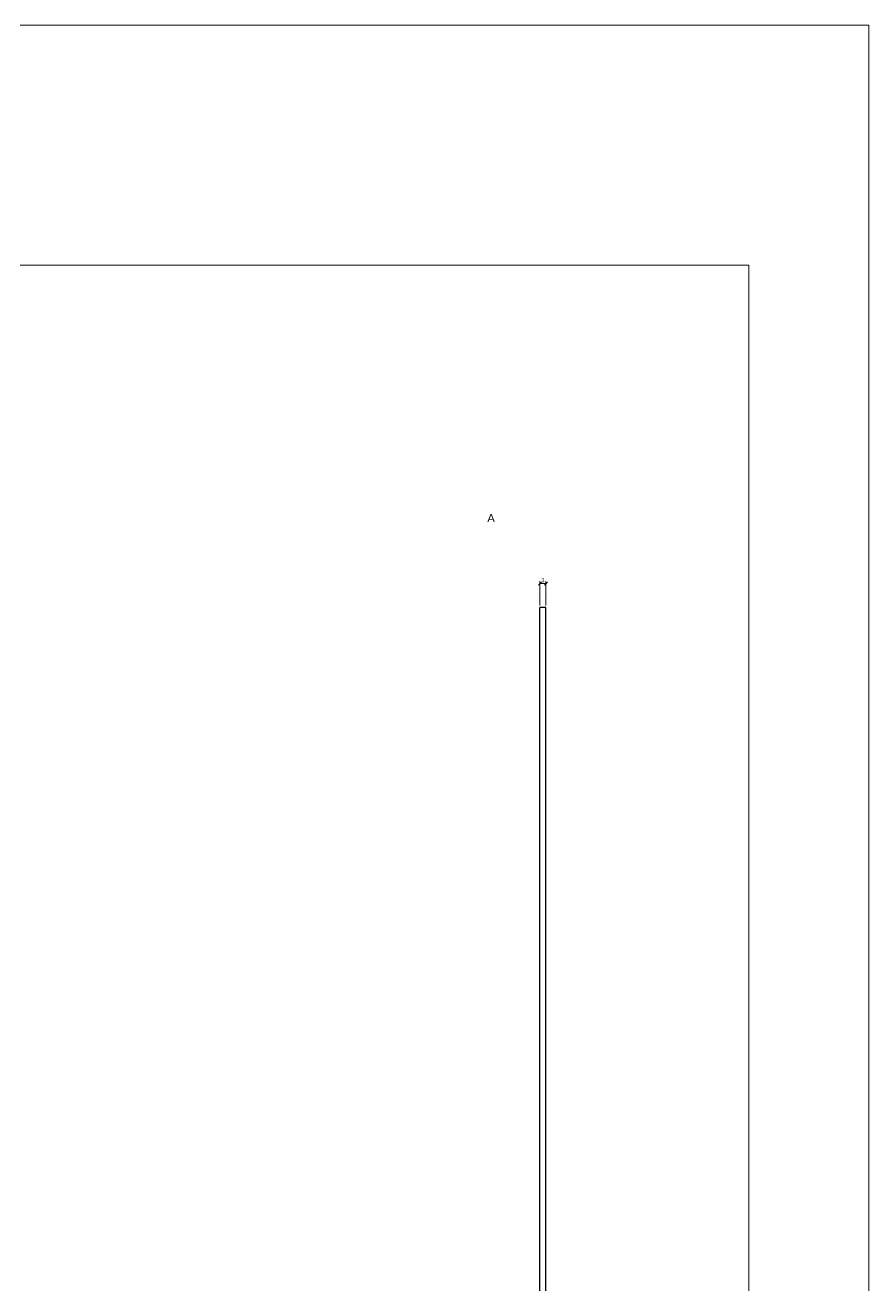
# Paper-space layout 'Cabinet back' of a CAD drawing. Header units: millimetres. Extents: x -5 to 1777, y -5 to 1255.
# Drawn here: x 1356 to 1777, y 625 to 1255 of the extents above; entities that cross this region are included whole.
import ezdxf

# ---------------------------------------------------------------- set-up
doc = ezdxf.new("R2010")
doc.units = ezdxf.units.MM
doc.layers.get('0').update_dxf_attribs({"true_color": 0xc2c2ced6})
doc.layers.add('New project_New cabinet_Cabinet back_View from left', color=1, linetype='Continuous', true_color=0xc2ff0000)
doc.layers.add('TitleBlock', color=7, linetype='Continuous')
doc.styles.add('Blum_Dimension', font='arial.ttf', dxfattribs={"height": 2})
doc.styles.add('Blum_ViewInfo', font='arial.ttf', dxfattribs={"height": 4})
doc.dimstyles.new('Blum_Default', dxfattribs={"dimtxt": 2, "dimasz": 1.5, "dimexe": 1.25, "dimexo": 1, "dimtad": 1, "dimtxsty": 'Blum_Dimension', "dimblk": 'OBLIQUE', "dimcen": 2, "dimadec": 0, "dimazin": 2, "dimtfac": 1, "dimtix": 1, "dimtmove": 0, "dimatfit": 3, "dimfxl": 1, "dimlwd": 5, "dimlwe": 5, "dimarcsym": 0})

# ---------------------------------------------------------------- blocks, each defined once
blk = doc.blocks.new('TitleBlock_Cabinet back')
at = {"layer": 'TitleBlock', "lineweight": 0}
for points in [[(-0.79, -0.79, 0), (-0.79, 209.21, 0), (296.21, 209.21, 0), (296.21, -0.79, 0)], [(9.21, 9.21, 0), (9.21, 189.21, 0), (286.21, 189.21, 0), (286.21, 9.21, 0)]]:
    blk.add_polyline3d(points, close=True, dxfattribs=at)
blk = doc.blocks.new('_Oblique')
at = {"color": 0, "linetype": 'ByBlock', "lineweight": -2}
blk.add_line((-0.5, -0.5), (0.5, 0.5), dxfattribs=at)
blk = doc.blocks.new('*D223')
at = {"layer": 'Defpoints', "color": 0, "lineweight": 0}
for p in [(1615.91, 976.19), (1612.91, 964.19), (1615.91, 964.19)]:
    blk.add_point(p, dxfattribs=at)
at = {"layer": 'New project_New cabinet_Cabinet back_View from left', "color": 0, "lineweight": 5}
for p, q in [((1612.91, 965.19), (1612.91, 977.44)), ((1615.91, 965.19), (1615.91, 977.44)), ((1612.91, 976.19), (1615.91, 976.19))]:
    blk.add_line(p, q, dxfattribs=at)
at = {"layer": 'New project_New cabinet_Cabinet back_View from left', "color": 0, "lineweight": 5, "xscale": 1.5, "yscale": 1.5, "zscale": 1.5, "rotation": 180}
blk.add_blockref('_Oblique', (1612.91, 976.19), dxfattribs=at)
at = {"layer": 'New project_New cabinet_Cabinet back_View from left', "color": 0, "lineweight": 5, "xscale": 1.5, "yscale": 1.5, "zscale": 1.5}
blk.add_blockref('_Oblique', (1615.91, 976.19), dxfattribs=at)
at = {"layer": 'New project_New cabinet_Cabinet back_View from left', "color": 0, "lineweight": 0, "insert": (1614.41, 977.84), "char_height": 2, "attachment_point": 5, "style": 'Blum_Dimension'}
blk.add_mtext('3', dxfattribs=at)

psp = doc.layouts.new('Cabinet back')

# ---------------------------------------------------------------- linework, layer by layer
at = {"linetype": 'Continuous', "lineweight": 30}
for p, q in [((1612.907, 384.193), (1612.907, 964.193)), ((1615.907, 964.193), (1612.907, 964.193)), ((1615.907, 384.193), (1615.907, 964.193))]:
    psp.add_line(p, q, dxfattribs=at)

# ---------------------------------------------------------------- block references
at = {"lineweight": 0, "xscale": 6, "yscale": 6, "zscale": 6}
psp.add_blockref('TitleBlock_Cabinet back', (0, 0), dxfattribs=at)

# ---------------------------------------------------------------- texts
at = {"lineweight": 0, "insert": (1586.657, 1006.943), "char_height": 4, "attachment_point": 7, "style": 'Blum_ViewInfo'}
psp.add_mtext('A', dxfattribs=at)

# ---------------------------------------------------------------- dimensions: what is measured, and where the dimension line sits
at = {"layer": 'New project_New cabinet_Cabinet back_View from left', "lineweight": 0}
dim = psp.add_linear_dim(base=(1615.907, 976.193), p1=(1612.907, 964.193), p2=(1615.907, 964.193), dimstyle='Blum_Default', override={"dimscale": 0}, dxfattribs=at)
dim.commit()
dim.dimension.update_dxf_attribs({"geometry": '*D223', "text_midpoint": (1614.407, 977.84)})

doc.saveas('drawing.dxf')
